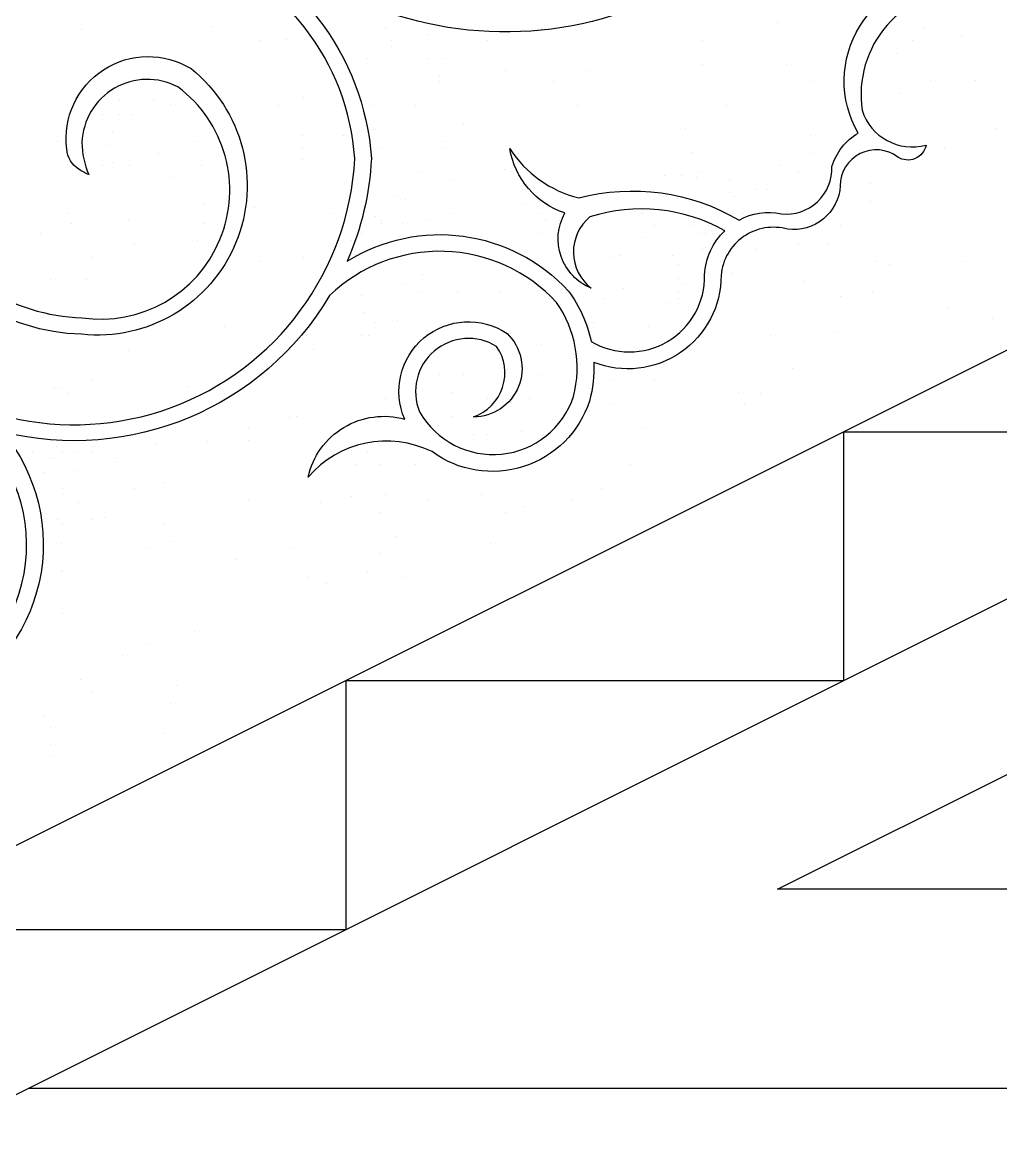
# Model space of a CAD drawing. Header units: metres. Extents: x 0 to 5136, y 0 to 4711.
# Drawn here: x 1671 to 2260, y 577 to 1257 of the extents above; entities that cross this region are included whole.
import ezdxf

# ---------------------------------------------------------------- set-up
doc = ezdxf.new("R2010")
doc.units = ezdxf.units.M
for name, color, linetype in [('3', 3, 'Continuous'), ('4', 4, 'Continuous'), ('BH', 3, 'Continuous')]:
    doc.layers.add(name, color=color, linetype=linetype)

msp = doc.modelspace()

# ---------------------------------------------------------------- linework, layer by layer
at = {"layer": '3'}
for p, q in [((1267.13, 411.06), (3328, 1441.5)), ((2125.72, 734.55), (3328, 1335.69))]:
    msp.add_line(p, q, dxfattribs=at)
for points in [[(1265.81, 560.4), (1565.81, 560.4), (1565.81, 710.4), (1565.81, 710.4), (1865.81, 710.4), (1865.81, 860.4), (2165.81, 860.4), (2165.81, 1010.4), (2465.81, 1010.4), (2465.81, 1160.4), (2765.81, 1160.4), (2765.81, 1310.4), (3065.81, 1310.4), (3065.81, 1460.4), (3328, 1460.4)], [(3328, 734.55), (2125.72, 734.55)], [(3328, 614.55), (1674.1, 614.55)]]:
    msp.add_lwpolyline(points, dxfattribs=at)
for points in [[(2163.88, 1449.59, -0.18), (2135.78, 1338.1, -0.49), (1791.22, 1333.61, 0.07), (1751.51, 1349.23, 0.8), (1578.66, 1067.81)], [(1578.66, 1067.81, 0.66), (1870.98, 1175.08, 0.67), (1616.94, 1259.65, 0.6), (1706.51, 1079.13, 0.78), (1764.25, 1218.35, 0.55), (1706.51, 1184.84, 0.1), (1710.62, 1165.44, -0.07), (1704.72, 1168.61, -0.24), (1697.37, 1180.78, -0.63), (1772.25, 1229.33, -0.75), (1706.24, 1069.14, -0.6), (1609.08, 1265.84, -0.67), (1880.99, 1175.13, -0.09), (1866.47, 1113.29, -0.36), (1999.85, 1095.22, -0.11), (2013.45, 1064.83, 0.59), (2081.81, 1104.98, -0.19), (2093.97, 1131.56, 0.21), (2012.74, 1139.91, 0.48), (2013.43, 1096.99, -0.45), (1997.61, 1142.3, -0.28), (1964.47, 1181.1, 0.19), (2005.95, 1151.36, -0.2), (2102.67, 1137.97, -0.19), (2128.14, 1141.71, 0.46), (2158.53, 1170.39, -0.18), (2174.36, 1190.46, -0.6), (2232.86, 1284.23, -0.33)], [(2240.62, 1277.49, 0.46), (2176.84, 1204.23, 0.4), (2215.34, 1183.14, -0.53), (2198.32, 1176, 0.62), (2163.66, 1158.63, -0.43), (2131.97, 1132.49, 0.47), (2091.81, 1104.72, -0.53), (2015.02, 1052.23, -0.08), (2012.44, 1028.84, -0.51), (1917.53, 998.4, 0.34), (1842.81, 983.05, -0.43), (1901.1, 1017.98, -0.75), (1962.75, 1069.64, -0.68), (1942.46, 1019.37, 0.5), (1956.46, 1061.8, 0.73), (1910.07, 1022.42, 0.65), (2002.84, 1031.69, 0.22), (1992.53, 1088.42, 0.42), (1855.8, 1092.47, -0.33), (1658.81, 1010.2, -0.49), (1622.47, 846.75, -0.24)], [(1617.81, 855.61, 0.56), (1636.81, 1017.12, -0.12)]]:
    msp.add_lwpolyline(points, format="xyb", dxfattribs=at)
at = {"layer": '4'}
msp.add_line((3328, 1591.5), (967.13, 411.06), dxfattribs=at)
msp.add_lwpolyline([(2654.49, 2198.18, 0.25), (2549.77, 2150.98, 0.46), (2390.79, 2039.92, 0.8), (2008.05, 1678.58, 0.57), (1760.24, 1363.71, 0.72), (1537.12, 1086.78, 0.16), (1397.27, 1022.87, 0.3), (1378.23, 851.17, -0.39), (1273.12, 720.64, 0.19), (1106.13, 678.03), (994.9, 594.04, 0.3), (988.17, 576.37), (988.17, 576.37, 0.1), (967.13, 569.69), (967.13, 453.49, 0.42), (983.05, 444.55, 0.4), (981.09, 431.87, 0.24), (1000.27, 427.64)], format="xyb", dxfattribs=at)
at = {"layer": 'BH'}
for p, q in [((1706.4, 1252.94), (1706.4, 1252.94)), ((1784.51, 1254.99), (1784.51, 1254.99)), ((1889.67, 1253.67), (1889.67, 1253.67)), ((1983.4, 1253.67), (1983.4, 1253.67)), ((2125.74, 1257.04), (2125.74, 1257.04)), ((2214.1, 1253.67), (2214.1, 1253.67)), ((1813.97, 1246.47), (1813.97, 1246.47)), ((1829.73, 1246.78), (1829.73, 1246.78)), ((1893.28, 1246.47), (1893.28, 1246.47)), ((1914.91, 1250.07), (1914.91, 1250.07)), ((1950.95, 1246.47), (1950.95, 1246.47)), ((2080.72, 1246.47), (2080.72, 1246.47)), ((2206.89, 1246.47), (2206.89, 1246.47)), ((2236.74, 1248.83), (2236.74, 1248.83)), ((1893.28, 1242.87), (1893.28, 1242.87)), ((1878.86, 1235.67), (1878.86, 1235.67)), ((1914.91, 1235.67), (1914.91, 1235.67)), ((1925.72, 1235.67), (1925.72, 1235.67)), ((2080.72, 1232.07), (2080.72, 1232.07)), ((2131.19, 1232.07), (2131.19, 1232.07)), ((2197.68, 1238.56), (2197.68, 1238.56)), ((1961.77, 1228.47), (1961.77, 1228.47)), ((2012.23, 1228.47), (2012.23, 1228.47)), ((1922.12, 1224.87), (1922.12, 1224.87)), ((1922.12, 1221.27), (1922.12, 1221.27)), ((1990.61, 1221.27), (1990.61, 1221.27)), ((2145.61, 1221.27), (2145.61, 1221.27)), ((2218.24, 1222.14), (2218.24, 1222.14)), ((2244.96, 1222.14), (2244.96, 1222.14)), ((1840.01, 1211.87), (1840.01, 1211.87)), ((2199.68, 1214.06), (2199.68, 1214.06)), ((1729.01, 1209.82), (1729.01, 1209.82)), ((1749.57, 1209.82), (1749.57, 1209.82)), ((1759.84, 1207.76), (1759.84, 1207.76)), ((1824.79, 1206.86), (1824.79, 1206.86)), ((1882.46, 1206.86), (1882.46, 1206.86)), ((1907.7, 1206.86), (1907.7, 1206.86)), ((2005.02, 1206.86), (2005.02, 1206.86)), ((2095.14, 1206.86), (2095.14, 1206.86)), ((2170.96, 1207.76), (2170.96, 1207.76)), ((1718.73, 1201.6), (1718.73, 1201.6)), ((1729.01, 1201.6), (1729.01, 1201.6)), ((1737.23, 1201.6), (1737.23, 1201.6)), ((1724.9, 1191.34), (1724.9, 1191.34)), ((1882.46, 1192.46), (1882.46, 1192.46)), ((1936.62, 1195.44), (1936.62, 1195.44)), ((2070.24, 1193.39), (2070.24, 1193.39)), ((2257.3, 1193.39), (2257.3, 1193.39)), ((1692.01, 1185.18), (1692.01, 1185.18)), ((1774.23, 1185.18), (1774.23, 1185.18)), ((1839.21, 1188.86), (1839.21, 1188.86)), ((1864.44, 1188.86), (1864.44, 1188.86)), ((1925.72, 1185.26), (1925.72, 1185.26)), ((2145.61, 1188.86), (2145.61, 1188.86)), ((1708.45, 1179.02), (1708.45, 1179.02)), ((1722.84, 1183.12), (1722.84, 1183.12)), ((1752.69, 1178.06), (1752.69, 1178.06)), ((1839.21, 1181.66), (1839.21, 1181.66)), ((1887.29, 1181.07), (1887.29, 1181.07)), ((1925.72, 1181.66), (1925.72, 1181.66)), ((2074.35, 1179.02), (2074.35, 1179.02)), ((2145.61, 1178.06), (2145.61, 1178.06)), ((2226.46, 1181.07), (2226.46, 1181.07)), ((1718.73, 1170.8), (1718.73, 1170.8)), ((1724.9, 1172.86), (1724.9, 1172.86)), ((1735.18, 1170.8), (1735.18, 1170.8)), ((1778.34, 1170.8), (1778.34, 1170.8)), ((1839.21, 1174.46), (1839.21, 1174.46)), ((2127.79, 1170.8), (2127.79, 1170.8)), ((1911.3, 1167.25), (1911.3, 1167.25)), ((1961.29, 1168.75), (1961.29, 1168.75)), ((1965.37, 1167.25), (1965.37, 1167.25)), ((2057.9, 1164.64), (2057.9, 1164.64)), ((2068.18, 1164.64), (2068.18, 1164.64)), ((2078.46, 1166.7), (2078.46, 1166.7)), ((2138.4, 1167.25), (2138.4, 1167.25)), ((1759.9, 1163.65), (1759.9, 1163.65)), ((1928.4, 1162.59), (1928.4, 1162.59)), ((2077.12, 1163.65), (2077.12, 1163.65)), ((2096.96, 1162.59), (2096.96, 1162.59)), ((2181.66, 1160.05), (2181.66, 1160.05)), ((1896.88, 1152.85), (1896.88, 1152.85)), ((1901.68, 1150.27), (1901.68, 1150.27)), ((2055.49, 1152.85), (2055.49, 1152.85)), ((2096.96, 1154.38), (2096.96, 1154.38)), ((2099.02, 1152.32), (2099.02, 1152.32)), ((2113.41, 1156.43), (2113.41, 1156.43)), ((2119.57, 1156.43), (2119.57, 1156.43)), ((1780.4, 1148.22), (1780.4, 1148.22)), ((1810.37, 1145.65), (1810.37, 1145.65)), ((1973.63, 1148.22), (1973.63, 1148.22)), ((2181.66, 1149.25), (2181.66, 1149.25)), ((1698.18, 1142.05), (1698.18, 1142.05)), ((1734.67, 1138.45), (1734.67, 1138.45)), ((1856.46, 1142.05), (1856.46, 1142.05)), ((1883.18, 1140), (1883.18, 1140)), ((1887.29, 1137.95), (1887.29, 1137.95)), ((1916.07, 1137.95), (1916.07, 1137.95)), ((1928.4, 1142.05), (1928.4, 1142.05)), ((1981.85, 1142.05), (1981.85, 1142.05)), ((1985.96, 1137.95), (1985.96, 1137.95)), ((1994.18, 1137.95), (1994.18, 1137.95)), ((2044.68, 1142.05), (2044.68, 1142.05)), ((2099.02, 1142.05), (2099.02, 1142.05)), ((2105.18, 1142.05), (2105.18, 1142.05)), ((2127.79, 1142.05), (2127.79, 1142.05)), ((1681.73, 1129.73), (1681.73, 1129.73)), ((1700.23, 1135.89), (1700.23, 1135.89)), ((1780.4, 1135.89), (1780.4, 1135.89)), ((1874.96, 1129.73), (1874.96, 1129.73)), ((1887.29, 1135.89), (1887.29, 1135.89)), ((1899.62, 1135.89), (1899.62, 1135.89)), ((1981.85, 1129.73), (1981.85, 1129.73)), ((2051.89, 1134.85), (2051.89, 1134.85)), ((2073.51, 1134.85), (2073.51, 1134.85)), ((2078.46, 1129.73), (2078.46, 1129.73)), ((2082.57, 1129.73), (2082.57, 1129.73)), ((2084.33, 1134.85), (2084.33, 1134.85)), ((2086.68, 1129.73), (2086.68, 1129.73)), ((2163.63, 1134.85), (2163.63, 1134.85)), ((1738.27, 1124.04), (1738.27, 1124.04)), ((1776.29, 1125.63), (1776.29, 1125.63)), ((1868.79, 1125.63), (1868.79, 1125.63)), ((2044.68, 1127.64), (2044.68, 1127.64)), ((2138.4, 1124.04), (2138.4, 1124.04)), ((2156.42, 1124.04), (2156.42, 1124.04)), ((1870.85, 1117.41), (1870.85, 1117.41)), ((2030.26, 1116.84), (2030.26, 1116.84)), ((2062.7, 1116.84), (2062.7, 1116.84)), ((2080.72, 1120.44), (2080.72, 1120.44)), ((2082.57, 1121.52), (2082.57, 1121.52)), ((2113.17, 1120.44), (2113.17, 1120.44)), ((1712.56, 1115.36), (1712.56, 1115.36)), ((1813.97, 1113.24), (1813.97, 1113.24)), ((1840.01, 1115.36), (1840.01, 1115.36)), ((2025.01, 1115.36), (2025.01, 1115.36)), ((2066.13, 1111.25), (2066.13, 1111.25)), ((2091.54, 1113.24), (2091.54, 1113.24)), ((2185.26, 1113.24), (2185.26, 1113.24)), ((2193.57, 1111.25), (2193.57, 1111.25)), ((2239.33, 1113.24), (2239.33, 1113.24)), ((1911.96, 1105.09), (1911.96, 1105.09)), ((2066.13, 1103.04), (2066.13, 1103.04)), ((2084.33, 1106.04), (2084.33, 1106.04)), ((2098.75, 1106.04), (2098.75, 1106.04)), ((1687.81, 1102.44), (1687.81, 1102.44)), ((1709.44, 1102.44), (1709.44, 1102.44)), ((1901.68, 1098.93), (1901.68, 1098.93)), ((2033.24, 1096.88), (2033.24, 1096.88)), ((2070.24, 1098.93), (2070.24, 1098.93)), ((2142.18, 1100.99), (2142.18, 1100.99)), ((1874.96, 1092.77), (1874.96, 1092.77)), ((1911.3, 1095.24), (1911.3, 1095.24)), ((1932.93, 1095.24), (1932.93, 1095.24)), ((1958.16, 1095.24), (1958.16, 1095.24)), ((2020.9, 1090.72), (2020.9, 1090.72)), ((2066.13, 1094.83), (2066.13, 1094.83)), ((2066.13, 1090.72), (2066.13, 1090.72)), ((2163.63, 1091.64), (2163.63, 1091.64)), ((2183.3, 1094.83), (2183.3, 1094.83)), ((1877.01, 1082.51), (1877.01, 1082.51)), ((2059.1, 1088.03), (2059.1, 1088.03)), ((2228.52, 1084.56), (2228.52, 1084.56)), ((1883.18, 1076.35), (1883.18, 1076.35)), ((1896.88, 1077.23), (1896.88, 1077.23)), ((2014.74, 1076.35), (2014.74, 1076.35)), ((2255.24, 1078.4), (2255.24, 1078.4)), ((1792.34, 1073.63), (1792.34, 1073.63)), ((2048.28, 1073.63), (2048.28, 1073.63)), ((2160.03, 1070.03), (2160.03, 1070.03)), ((1842.07, 1068.13), (1842.07, 1068.13)), ((1874.96, 1068.13), (1874.96, 1068.13)), ((1879.07, 1068.13), (1879.07, 1068.13)), ((1983.4, 1062.83), (1983.4, 1062.83)), ((2121.63, 1068.13), (2121.63, 1068.13)), ((1734.67, 1059.23), (1734.67, 1059.23)), ((1846.18, 1059.92), (1846.18, 1059.92)), ((2134.79, 1048.43), (2134.79, 1048.43)), ((1922.12, 1044.82), (1922.12, 1044.82)), ((1936.53, 1044.82), (1936.53, 1044.82)), ((1983.4, 1044.82), (1983.4, 1044.82)), ((1689.95, 1037.33), (1689.95, 1037.33)), ((1694.06, 1037.33), (1694.06, 1037.33)), ((1713.04, 1041.22), (1713.04, 1041.22)), ((1770.72, 1037.62), (1770.72, 1037.62)), ((2026.65, 1041.22), (2026.65, 1041.22)), ((2051.89, 1041.22), (2051.89, 1041.22)), ((1698.18, 1033.23), (1698.18, 1033.23)), ((1889.67, 1030.42), (1889.67, 1030.42)), ((1929.32, 1034.02), (1929.32, 1034.02)), ((1950.95, 1030.42), (1950.95, 1030.42)), ((1976.19, 1030.42), (1976.19, 1030.42)), ((2102.35, 1034.02), (2102.35, 1034.02)), ((2115.46, 1033.23), (2115.46, 1033.23)), ((2026.65, 1026.82), (2026.65, 1026.82)), ((2105.96, 1026.82), (2105.96, 1026.82)), ((1831.79, 1018.85), (1831.79, 1018.85)), ((1835.6, 1019.62), (1835.6, 1019.62)), ((1929.32, 1019.62), (1929.32, 1019.62)), ((1807.12, 1012.69), (1807.12, 1012.69)), ((1942.79, 1008.59), (1942.79, 1008.59)), ((1951.01, 1008.59), (1951.01, 1008.59)), ((1971.57, 1010.64), (1971.57, 1010.64)), ((2044.68, 1012.42), (2044.68, 1012.42)), ((1691.41, 1001.61), (1691.41, 1001.61)), ((1713.04, 1001.61), (1713.04, 1001.61)), ((1751.62, 1002.43), (1751.62, 1002.43)), ((1782.46, 1004.48), (1782.46, 1004.48)), ((1806.76, 1005.21), (1806.76, 1005.21)), ((1886.07, 1005.21), (1886.07, 1005.21)), ((1676.99, 998.01), (1676.99, 998.01)), ((1687.81, 994.41), (1687.81, 994.41)), ((1689.95, 994.21), (1689.95, 994.21)), ((1695.02, 998.01), (1695.02, 998.01)), ((1702.23, 998.01), (1702.23, 998.01)), ((1713.04, 998.01), (1713.04, 998.01)), ((1727.46, 994.41), (1727.46, 994.41)), ((1878.86, 998.01), (1878.86, 998.01)), ((1702.23, 987.21), (1702.23, 987.21)), ((1726.95, 992.16), (1726.95, 992.16)), ((1871.65, 990.81), (1871.65, 990.81)), ((1886.07, 990.81), (1886.07, 990.81)), ((1907.7, 990.81), (1907.7, 990.81)), ((2037.47, 990.81), (2037.47, 990.81)), ((1683.79, 986), (1683.79, 986)), ((1756.3, 980.01), (1756.3, 980.01)), ((1695.02, 976.41), (1695.02, 976.41)), ((1738.27, 976.41), (1738.27, 976.41)), ((2019.44, 976.41), (2019.44, 976.41)), ((1695.02, 972.81), (1695.02, 972.81)), ((1704.34, 967.52), (1704.34, 967.52)), ((1806.76, 969.21), (1806.76, 969.21)), ((1850.29, 967.52), (1850.29, 967.52)), ((1868.79, 971.62), (1868.79, 971.62)), ((1889.67, 972.81), (1889.67, 972.81)), ((1914.91, 969.21), (1914.91, 969.21)), ((1947.35, 972.81), (1947.35, 972.81)), ((2001.42, 969.21), (2001.42, 969.21)), ((1886.07, 962), (1886.07, 962)), ((1961.77, 962), (1961.77, 962)), ((1972.58, 965.61), (1972.58, 965.61)), ((1692.01, 957.25), (1692.01, 957.25)), ((1695.02, 954.8), (1695.02, 954.8)), ((1712.56, 957.25), (1712.56, 957.25)), ((1720.25, 958.4), (1720.25, 958.4)), ((1755.73, 955.2), (1755.73, 955.2)), ((1895.51, 946.98), (1895.51, 946.98)), ((1694.06, 942.88), (1694.06, 942.88)), ((1745.48, 940.4), (1745.48, 940.4)), ((1759.9, 944), (1759.9, 944)), ((1832, 940.4), (1832, 940.4)), ((1953.07, 942.88), (1953.07, 942.88)), ((1799.55, 933.2), (1799.55, 933.2)), ((1886.07, 936.8), (1886.07, 936.8)), ((1694.06, 926.45), (1694.06, 926.45)), ((1695.02, 926), (1695.02, 926)), ((1878.86, 926), (1878.86, 926)), ((1842.81, 922.4), (1842.81, 922.4)), ((1853.63, 918.79), (1853.63, 918.79)), ((1899.62, 922.34), (1899.62, 922.34)), ((1695.02, 900.79), (1695.02, 900.79)), ((1774.32, 889.99), (1774.32, 889.99)), ((1745.48, 882.79), (1745.48, 882.79)), ((1731.06, 875.58), (1731.06, 875.58)), ((1705.83, 861.18), (1705.83, 861.18)), ((1763.51, 857.58), (1763.51, 857.58)), ((1713.04, 853.98), (1713.04, 853.98)), ((1759.9, 846.78), (1759.9, 846.78)), ((1684.2, 839.58), (1684.2, 839.58)), ((1687.81, 832.37), (1687.81, 832.37)), ((1756.3, 828.77), (1756.3, 828.77)), ((1687.81, 821.57), (1687.81, 821.57)), ((1687.81, 814.37), (1687.81, 814.37))]:
    msp.add_line(p, q, dxfattribs=at)

doc.saveas('drawing.dxf')
